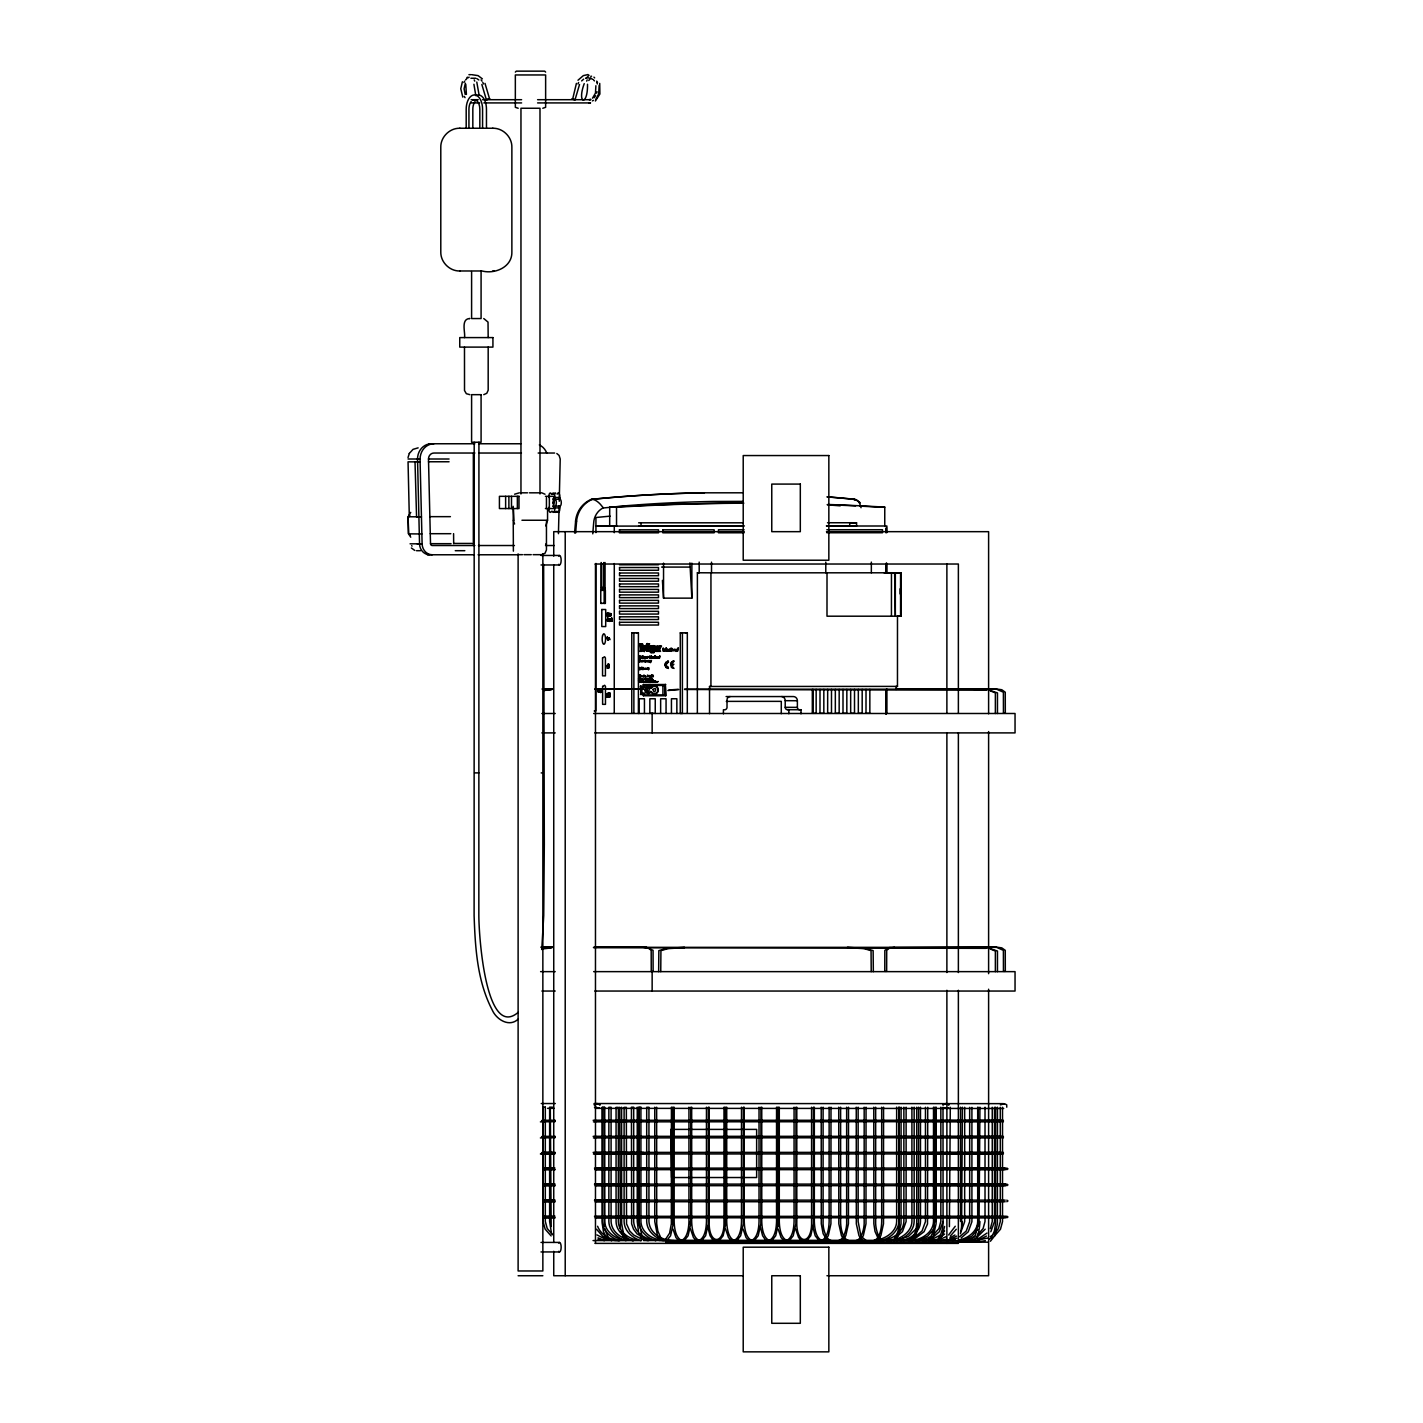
<?xml version="1.0" encoding="UTF-8"?>
<svg xmlns="http://www.w3.org/2000/svg" width="1423" height="1423" viewBox="0 0 1423 1423"><rect width="100%" height="100%" fill="white"/><g stroke="black" fill="none" stroke-linecap="round" stroke-linejoin="round"><path stroke-width="1.5" d="M595.935 563.437L595.899 710.966L594.245 710.966M595.935 532.611L595.935 517.51L610.111 516.14M599.314 690.422C598.051 692.378 601.324 692.343 598.389 691.347M599.385 691.098L598.834 690.386L598.727 692.023L598.176 689.781L597.891 692.023M599.065 692.023L599.634 690.92M600.346 691.489L601.093 690.404L600.631 692.627M600.773 590.332L605.362 590.349L605.362 603.37L600.755 603.352L600.773 590.332L601.947 590.332M605.06 562.512L605.06 589.104L601.093 589.086L601.111 562.494M603.512 563.401L603.512 587.557L601.502 587.557L601.502 563.383M603.886 562.512L603.868 589.104L605.06 589.104M607.906 617.973L607.105 621.068L607.781 617.973M610.254 615.75C611.285 612.121 611.961 617.191 607.141 615.839L607.408 612.726L607.479 615.839M607.603 615.839L607.621 613.598L610.645 613.615L610.787 614.914M608.101 694.317L608.457 692.948M608.083 615.839L607.603 613.918L609.435 613.544M608.439 697.181L608.635 692.663L608.635 697.181M609.204 637.753C607.995 637.13 609.24 639.692 608.421 637.682L608.119 638.802M608.421 615.839L608.777 613.188M608.528 639.639L608.546 637.682L608.03 640.065M608.653 615.839L608.546 613.384M610.2 618.827L609.471 620.606L609.311 618.827C609.862 626.618 608.368 613.847 609.169 620.446M608.795 613.598L608.973 615.857L609.097 613.598M609.56 615.857L609.169 613.633M609.862 615.857L609.88 613.598M609.684 526.065L609.702 507.193A2515.348 2380.679 -89.7 0 1 743.82 503.155M609.667 613.953L610.645 613.615C611.018 616.461 609.649 615.305 610.894 615.892M610.342 620.837L611.534 618.827L611.196 619.912M611.179 621.086L611.588 618.916M611.659 621.086L611.677 617.991M611.801 617.991L612.264 621.104L610.965 620.837M614.256 713.297L614.291 563.544M614.291 532.7L614.291 526.101L595.935 525.994L610.378 526.012M742.521 503.208A2515.348 2380.679 -89.7 0 0 616.533 507.228L616.533 526.101L608.475 526.03M631.759 713.368L631.776 632.861L638.411 632.879L638.393 713.474M633.875 713.368L633.893 632.879L631.776 632.861M638.714 681.083L639.603 682.044L638.536 680.923M638.714 678.664L639.567 679.767M638.909 669.628L639.354 667.387L640.421 669.628L638.874 669.628M638.909 658.244L638.874 656.003L640.279 656.128M639.052 713.457L639.052 698.764L644.441 698.764L644.441 713.457M639.265 677.206L639.265 675.427L639.71 677.206L640.546 675.427C640.884 680.621 641.079 671.638 639.888 676.476C638.66 671.638 638.998 680.621 639.301 675.427M638.536 679.927L639.994 679.927L638.536 678.486M639.336 661.375L640.83 660.841L639.567 662.051M639.994 679.927L639.976 678.807C641.15 682.24 640.99 676.405 640.724 679.625L639.976 678.486M640.51 686.064L640.919 694.424L640.51 686.064L643.836 686.064L643.409 684.516L643.836 686.064M640.706 669.023C640.955 667.956 643.338 670.322 640.67 669.023M640.919 667.707L641.898 667.334L640.884 667.707M641.026 526.083L641.026 522.846M641.382 656.626L641.008 658.244L641.666 656.59M641.524 644.815L641.346 650.4M641.72 645.01L640.866 650.507M643.178 678.807L643.338 679.927M644.904 660.841C643.463 662.051 641.293 660.147 646.042 660.45M642.894 680.906L642.734 682.364L642.929 680.906M642.858 662.033L642.858 660.414M642.876 657.23L643.107 658.244M643.036 650.329L643.036 645.544M643.409 695.758L643.409 694.424L643.409 695.758L665.733 695.758L665.306 684.516L665.733 695.758M644.139 645.953L643.498 646.291C645.615 658.742 642.342 645.775 646.807 646.807M644.014 675.765C646.024 677.917 640.866 677.597 644.032 674.947M642.805 693.392L644.583 693.392L644.583 694.904L664.719 694.886L664.719 685.441L662.922 685.441L662.922 694.886L664.719 694.886M644.583 693.392L641.915 693.392L641.915 687.024L644.583 687.024L644.583 685.459L664.719 685.441M644.619 678.682L644.619 679.714M644.904 661.144L645.348 662.033L645.366 660.912M644.53 656.608L643.783 657.07M644.939 662.033L644.886 660.948M645.348 679.927L645.348 678.771M645.597 681.439L646.095 682.364L646.078 680.906M645.544 679.927C646.718 676.921 643.392 680.087 645.722 679.429M646.024 679.02L646.522 679.927L646.006 679.02M646.451 646.931L646.042 645.686L646.042 646.914L646.344 645.686L649.528 645.953L649.991 650.56M646.238 661.001L645.829 662.033L645.811 660.788M646.451 682.008L647.234 680.923L647.234 682.364M647.287 658.244C648.372 653.424 647.785 660.592 647.323 656.626M647.518 660.984C647.572 659.223 646.914 663.758 647.34 661.019M647.661 678.878L646.914 679.927L647.839 678.878M648.159 682.364C649.315 677.704 649.315 685.512 648.177 680.923M648.426 648.746L647.643 650.347M648.852 678.682L648.016 679.251L649.617 679.162M649.849 713.457L649.849 698.764L655.256 698.764L655.238 713.457M649.724 681.083L650.578 682.364L649.546 682.364L650.524 680.923M650.987 679.429L650.044 679.589L650.667 678.486M650.507 652.357L650.222 651.254M650.382 652.001L650.347 651.254A2.295 2.17 -89.7 0 1 650.4 650.293L650.524 650.026M650.453 648.248L651.129 645.793M650.809 678.486L650.827 679.927M651.343 656.003L651.378 658.244L650.951 656.483L650.098 658.244L649.688 656.483C649.404 661.677 649.084 652.677 650.347 657.533L651.378 656.003M651.556 674.929L651.147 677.188L651.592 674.929M652.961 651.592L651.645 651.609L652.801 650.596M652.036 678.682L651.2 679.251L653.139 679.607M652.481 681.439L652.979 682.346L652.463 681.439M654.082 680.906C652.214 682.489 656.483 681.243 653.495 681.848L653.94 681.19M651.005 645.793L654.206 645.686L653.032 649.262M654.206 645.686L653.797 648.87M654.402 682.008L655.167 680.906L655.167 682.346M654.491 658.244L654.224 656.946M654.989 682.346L654.562 681.848M656.715 650.436C653.869 648.639 661.019 650.4 658.404 646.771M656.074 647.91L657.177 647.091M657.052 647.091L657.213 648.372L655.967 647.91M658.653 651.36L658.529 650.169L658.653 651.36L655.523 651.36M659.685 645.935L659.027 651.36L660.574 651.36C657.551 648.212 664.221 645.491 660.219 645.74M659.792 656.003L659.383 658.244L659.81 656.003M660.646 713.457L660.646 698.764L666.053 698.764L666.053 713.439M691.863 563.134L691.863 598.14L663.545 598.14L663.545 563.134M668.401 668.49L667.938 667.245M667.12 662.673L668.543 662.264L667.725 661.126M671.443 713.439L671.443 698.764L676.85 698.746L676.85 713.439M672.136 666.071L673.844 664.274L671.727 664.274A2.437 2.312 -89.7 0 1 672.812 662.638L674.164 661.055L672.652 661.321M674.022 668.49L672.866 666.96M680.283 632.844L680.265 713.439L682.382 713.457L682.417 632.861L680.283 632.844L687.327 632.861L687.309 713.35M691.863 598.14L689.906 562.868M697.359 713.279L697.395 572.758L699.191 572.758L699.191 562.085M709.526 713.652L709.526 686.473L897.468 686.402L897.486 616.177L901.079 616.195L901.097 572.793L883.95 572.704M711.518 562.156L711.518 572.829L697.395 572.758M723.418 713.83L723.418 709.775L725.019 709.775A2.828 2.686 -89.7 0 0 727.011 707.676L727.011 699.903A3.326 3.148 -89.7 0 1 730.141 696.576L793.411 696.559A4.18 3.967 -89.7 0 1 797.378 700.739L797.378 707.373A2.384 2.241 -89.7 0 0 799.619 709.739L801.007 709.739L801.007 713.812M781.28 713.67L781.28 701.361L726.299 701.379M801.007 709.739L787.47 709.686A2.384 2.241 -89.7 0 1 785.211 707.302L785.211 700.685A4.18 3.967 -89.7 0 0 781.778 696.523M788.84 713.741L788.84 709.686L787.47 709.686M812.32 689.39L812.32 713.279L816.162 713.279L816.162 689.39M813.156 713.368L813.173 689.461M820.004 689.39L819.986 713.279L823.828 713.279L823.828 689.39M825.785 572.793L825.785 562.103M827.012 572.793L826.994 616.195L901.079 616.195M827.67 689.39L827.652 713.279L831.494 713.279L831.494 689.39M835.337 689.39L835.337 713.279L839.161 713.261L839.179 689.39M843.003 689.39L843.003 713.261L846.827 713.261L846.845 689.39M850.669 689.39L850.669 713.261L854.511 713.261L854.511 689.372M856.557 522.757L856.557 526.012L849.727 525.976L849.727 522.721L856.557 522.757L827.51 522.739M858.336 689.372L858.336 713.261L862.178 713.261L862.178 689.372M866.02 689.372L866.002 713.261L869.844 713.261L869.844 689.372M871.338 572.793L871.338 562.103M884.75 525.994L884.768 507.139A2515.348 2380.679 -89.7 0 0 827.901 504.489M885.96 714.293L885.96 689.959M885.995 572.686L885.995 563.828M885.995 532.86L885.995 528.431M886.351 713.688L886.351 689.301M886.369 571.797L886.387 562.939M886.387 531.9L886.387 527.471M886.814 688.963L886.814 713.19L885.817 713.19M886.849 572.242L886.849 563.437M886.867 532.611L886.867 525.994L827.03 526.03M891.438 616.195L891.456 572.793M896.081 689.444L896.081 686.402L897.468 686.402M900.119 593.942L900.119 588.766M900.563 614.594L900.563 574.43M609.72 619.734L609.827 621.086L610.325 618.827L608.599 619.485M478.928 442.251L478.839 915.505C478.964 939.411 486.417 1039.502 518.274 1012.304M658.049 658.28C657.23 655.967 660.201 656.75 658.013 658.28M609.649 695.473L609.649 694.46M609.293 695.883L609.489 692.681L609.613 696.203M608.973 696.47L609.649 697.252L609.169 693.446M609.275 694.46L609.275 695.473M600.986 691.578L600.15 690.635L600.951 692.396M600.968 691.667L600.221 690.689L600.204 692.023M609.097 614.629L609.311 613.544M609.097 694.958L609.418 692.734M610.503 619.966L610.574 618.792L610.752 620.997M609.844 694.975L609.524 697.199M608.208 619.966L610.325 618.827M558.439 533.678L559.132 505.663M559.239 501.27L560.217 459.006L559.097 455.431L556.82 453.51M609.506 638.304L609.987 639.639L609.08 639.105M608.35 668.205L608.635 666.373M644.868 656.626L645.188 658.636L643.819 658.351M943.004 1221.503C943.396 1228.298 940.212 1239.895 934.964 1240.571M962.41 1221.521L960.489 1233.705M979.931 1221.521C979.54 1228.743 978.633 1240.287 970.024 1242.172M644.192 682.062L643.338 681.421M649.368 676.636L649.813 675.534M649.777 676.654L649.777 675.534M608.937 666.035L608.404 663.794M652.89 647.483C651.716 650.382 651.841 645.028 652.783 647.34M667.174 650.88L668.436 649.671M609.08 666.587L608.51 665.697M650.24 675.783L649.706 677.223L648.906 675.783M607.923 640.065L607.23 637.219L607.781 638.66M652.268 676.619L652.268 675.569M607.55 639.016L607.781 639.069M610.929 620.161L610.574 619.094M610.52 619.592L610.52 620.339M644.245 668.632L645.153 669.272M645.58 657.248L646.469 657.906M646.042 676.957L645.01 675.658L645.811 677.17M646.914 668.436L646.024 669.308M652.695 656.643L651.841 658.013M645.935 649.048L646.558 648.034M668.49 649.671L666.711 649.155L666.925 651.307M670.251 651.058L670.784 651.325C674.769 644.139 665.662 651.343 670.197 651.058M608.332 619.734L608.457 619.094M652.677 679.803L651.165 679.554L652.926 679.643M652.232 676.619C654.153 678.113 653.21 673.364 652.232 675.569M548.904 497.463A3.54 1.494 -90 0 1 549.598 493.479A3.54 1.494 -90 0 1 551.413 494.048L552.284 494.03A3.54 1.494 -90 0 1 554.098 493.479A3.54 1.494 -90 0 1 554.774 497.481L555.219 499.26A3.54 1.494 -90 0 1 556.34 502.693A3.54 1.494 -90 0 1 555.219 506.108L554.792 507.904A3.54 1.494 -90 0 1 554.081 511.889A3.54 1.494 -90 0 1 552.284 511.319L551.395 511.337A3.54 1.494 -90 0 1 549.598 511.889A3.54 1.494 -90 0 1 548.904 507.904L548.904 507.317M557.158 494.172L557.229 494.03A3.54 1.494 -90 0 1 559.043 493.479A3.54 1.494 -90 0 1 559.719 497.481L560.164 499.26A3.54 1.494 -90 0 1 561.285 502.693A3.54 1.494 -90 0 1 560.164 506.108L559.737 507.904A3.54 1.494 -90 0 1 559.026 511.889L554.081 511.889M598.211 690.226L598.354 691.098M607.247 637.451L607.336 639.354M677.152 649.724L676.05 649.386M609.844 695.883L609.631 697.003M658.369 681.528L657.782 681.528M607.301 665.057L607.852 668.312C607.621 666.409 606.287 666.782 608.617 663.954M666.266 665.27L666.604 663.367M666.213 664.772L666.391 663.794M654.206 651.947L653.904 649.866M654.367 651.485L653.904 652.606M665.146 665.519L665.644 662.709M665.075 664.772L665.341 663.349M609.631 618.827L609.471 620.606M670.607 664.772L671.656 662.14M669.575 649.511L670.429 649.92L669.344 650.578M642.485 678.735L641.613 679.927L642.324 678.984M541.754 949.532L543.728 915.576L544.315 844.195L543.639 564.415M609.08 667.28L608.226 667.849M646.647 668.294L647.34 669.059M642.983 668.472L643.409 669.29L643.125 668.312M608.617 665.288L608.599 664.256L609.026 666.266M643.374 676.138L643.356 676.138M651.859 647.091L652.143 648.443M643.57 681.243L643.908 682.204M417.384 516.798L409.344 516.78L409.86 515.286M515.339 72.093L516.3 71.15L544.671 71.15L545.632 72.093M608.706 638.055L608.421 639.639M453.688 543.444L472.151 543.444M944.587 1226.466L942.168 1235.751L937.686 1241.372M641.631 679.803L642.289 678.7M644.904 681.653L645.135 681.653M648.87 675.783L650.275 675.783M608.902 695.545L609.506 696.79L609.542 693.321M465.766 84.277L466.406 94.434M587.503 84.277C588.001 106.387 576.582 104.235 584.23 83.637M608.653 667.529L608.67 666.515M647.785 644.832L647.572 643.676M408.027 457.566L409.29 453.475M663.598 648.55C662.086 650.364 665.413 653.477 666.213 647.999M647.483 649.03L648.034 650.453M651.485 678.682L651.894 679.607M657.444 681.67L656.554 681.973L657.462 682.044M671.318 651.325L672.456 648.906L671.371 651.325M677.188 649.724C677.988 651.841 674.324 651.894 675.391 650.044M643.819 657.07L644.263 658.226M607.07 668.312L608.493 664.31M607.425 696.167L606.678 697.163L607.834 693.908M607.372 695.883L606.678 697.163M642.235 660.503L641.364 661.926L642.2 660.503M645.544 657.248L646.7 656.715L646.309 657.96M644.21 668.632L645.384 668.081L644.993 669.326M607.443 694.691L606.927 693.908L607.674 697.181L607.176 695.883M608.421 664.452L607.265 665.822M665.003 651.325L665.626 648.568M673.381 649.902L674.04 650.613M607.621 693.908L606.714 693.908L607.87 697.181M647.91 644.832L646.327 644.494L647.447 643.534M596.699 93.1L597.037 91.695M651.289 682.24L652.019 681.653M917.408 1226.164L918.048 1223.655M949.408 1226.644L950.297 1107.272M961.592 1226.252L962.41 1107.201M979.042 1226.733L979.931 1107.201M608.617 667.672L608.884 666.658M652.872 651.912L652.428 650.471M656.056 657.782L656.75 656.572L657.337 657.942M657.462 657.693L656.021 657.782M646.896 669.13L646.006 669.308M639.14 660.041L639.603 662.051M579.535 84.508L575.034 99.735L572.615 99.272L576.404 83.406M667.049 649.671L667.814 649.457M545.827 525.959L547.553 520.249L547.553 508.829M672.67 649.973L674.68 649.19M611.872 619.948L611.783 621.086L611.748 619.948M650.987 661.98C649.777 664.808 649.973 657.96 650.756 661.57L651.503 660.414M644.388 656.946L644.655 657.871L644.21 657.106M553.689 502.693L555.006 499.011M652.695 657.728L652.659 656.643M608.261 693.659L608.332 692.663M654.811 650.685L654.865 646.024L658.351 646.309M453.67 543.622L453.581 533.643M640.652 660.13L639.532 661.57M642.911 657.23L642.075 657.8L643.143 658.244M656.199 646.842L656.074 647.732M673.328 649.902L674.271 649.564M608.955 667.992L608.368 667.458M641.275 675.996C643.854 676.37 641.008 677.455 641.453 675.712M674.004 650.613L672.688 650.773M462.386 81.769L460.767 88.742L462.795 97.12M465.392 83.21L464.094 88.76L465.179 94.434M955.26 1226.252L948.625 1234.986M990.337 1228.654L992.258 1221.574L992.258 1107.272M608.119 664.114L609.008 664.683M646.238 648.372L646.327 651.04L649.688 651.36M671.194 662.709L671.194 666.836M642.84 650.827L642.858 644.388M588.748 80.471L590.883 78.034M647.287 675.302C650.186 675.125 646.754 679.073 647.785 675.32M1006.773 1107.201L1006.701 1104.799L1004.442 1103.714M410.749 537.183L408.526 533.838L408.116 516.798L410.749 512.369M409.308 453.439L413.044 449.348L418.149 447.854M668.027 651.111L667.12 650.88M595.632 95.679L594.138 97.778M916.323 1228.583L908.248 1236.587L896.099 1240.429M933.684 1229.259L927.689 1236.089L918.707 1240.66M956.274 1229.259L950.279 1236.089M961.005 1231.731L964.669 1221.628L964.669 1107.272M977.868 1229.33L971.873 1236.16L962.802 1240.767M985.196 1229.17L976.48 1237.832M990.817 1231.731L994.499 1221.628L994.499 1107.272M642.929 667.369C639.87 671.016 646.149 669.361 643.107 668.01M893.875 1241.372L898.358 1235.751L901.026 1223.816L901.079 1107.201M991.191 1238.188L994.375 1231.055L995.513 1223.709L995.584 1107.201M586.312 78.14L589.069 75.241M577.987 80.239L583.323 75.632L588.055 74.547M666.462 663.367L668.081 662.3M675.125 650.24L675.996 649.386M595.65 99.646L598.674 94.007L599.172 85.291M651.805 658.013L652.659 657.728M639.016 660.147L640.243 659.792M648.426 645.064L649.617 643.836L648.354 644.744M942.791 1233.065L944.659 1230.948M995.015 1233.065L998.359 1228.654L1000.28 1221.574L1000.28 1107.272M607.319 636.881L607.568 638.127M581.633 80.915L583.643 79.154M486.364 99.735L489.565 98.81L486.364 99.735L481.863 84.508M942.862 1104.888L945.797 1103.643L948.928 1104.782M592.466 98.223L595.472 93.1L595.881 85.736M595.383 101.015L599.901 94.007L599.723 83.406M1000.387 1104.888L1004.425 1103.714M665.964 662.14L668.419 661.055M671.514 662.14L673.453 661.126M942.987 1104.693L945.993 1103.536L948.803 1104.799M933.363 1234.915L938.913 1228.583L940.834 1221.485L940.834 1107.201M944.623 1234.026L939.518 1237.903M977.548 1234.915L983.097 1228.583L985.018 1221.485L985.018 1107.201M986.993 1233.065L979.469 1238.081L967.249 1240.643M994.464 1236.089L1000.458 1229.259L1002.521 1221.628L1002.521 1107.272M518.097 1019.206C509.114 1027.655 496.307 1019.419 492.216 1009.974C477.167 981.087 475.193 947.505 474.108 915.558L474.197 442.251M638.874 658.244L640.528 657.853L640.243 656.128M668.081 651.111L666.871 651.307M514.61 494.208L519.413 492.82M654.029 652.606L651.094 652.926M683.787 1241.247L688.092 1235.751L690.76 1223.816L690.831 1107.201M771.391 1241.247L775.713 1235.751L778.363 1223.816L778.434 1107.201M858.994 1241.247L863.316 1235.751L865.984 1223.816L866.038 1107.201M955.1 1239.326L952.485 1240.571M990.408 1241.247L994.73 1235.751L997.381 1223.816L997.452 1107.201M665.057 1240.038L669.575 1233.225L671.354 1223.709L671.425 1107.201M666.089 1241.372L670.571 1235.751L673.239 1223.816L673.31 1107.201M701.13 1241.372L705.612 1235.751L708.28 1223.816L708.352 1107.201M718.668 1241.372L723.133 1235.751L725.801 1223.816L725.872 1107.201M736.189 1241.372L740.672 1235.751L743.322 1223.816L743.393 1107.201M753.71 1241.372L758.192 1235.751L760.843 1223.816L760.914 1107.201M788.751 1241.372L793.234 1235.751L795.884 1223.816L795.955 1107.201M806.272 1241.372L810.754 1235.751L813.405 1223.816L813.476 1107.201M823.792 1241.372L828.275 1235.751L830.925 1223.816L830.996 1107.201M841.313 1241.372L845.796 1235.751L848.446 1223.816L848.517 1107.201M876.355 1241.372L880.837 1235.751L883.505 1223.816L883.558 1107.201M911.396 1241.372L915.878 1235.751L918.547 1223.816L918.618 1107.201M928.917 1241.372L933.399 1235.751L936.067 1223.816L936.138 1107.201M648.781 660.521L649.742 662.033L649.297 660.859M895.334 1237.832L902.449 1231.642L906.113 1221.539L906.113 1107.201M915.487 1236.676L922.068 1230.948L925.466 1221.574L925.466 1107.272M932.296 1237.832L939.411 1231.642L943.075 1221.539L943.004 1107.201M940.585 1234.986L932.278 1239.22L923.065 1240.643M954.958 1234.986L949.657 1238.081M956.612 1236.089L947.629 1240.66M959.671 1236.747L966.253 1231.037L969.668 1221.645L969.668 1107.361M961.112 1237.992L968.245 1231.802L971.909 1221.699L971.909 1107.361M986.424 1236.089L977.459 1240.66M990.283 1236.676L992.809 1234.986M608.617 621.122L608.03 621.068M646.647 643.658L647.696 643.676M648.977 660.717L648.301 662.033L649.066 660.397M599.403 1107.788L595.259 1108.108M913.922 1239.433L924.043 1231.731L927.511 1223.94L927.725 1107.272M930.838 1236.587L925.039 1239.131L915.843 1240.571M946.099 1236.676L940.407 1239.184M975.022 1236.587L969.241 1239.131L960.027 1240.571M988.736 1239.433L991.742 1237.903M742.61 501.376L713.403 501.465A1509.003 1428.212 -89.7 0 0 624.163 505.912L602.872 508.029A17.645 16.702 -89.7 0 0 593.96 520.444L593.747 522.188A994.873 941.617 -89.7 0 0 592.768 533.838M878.88 1240.571C888.699 1240.056 898.482 1231.642 898.891 1221.468L898.891 1107.112M892.328 1239.362L888.984 1240.589M903.445 1240.571C911.592 1238.17 920.325 1231.02 920.485 1221.539L920.485 1107.201M912.694 1238.081L900.474 1240.643M929.272 1239.362L925.946 1240.589M933.275 1240.66L936.512 1239.433M956.879 1238.17L947.522 1240.589M987.509 1238.081L975.289 1240.643L667.049 1240.571M653.619 649.137L650.364 648.443M571.85 98.81L575.034 99.735M598.87 1108.001L595.437 1108.055M644.014 645.953L646.167 645.686M1003.322 1121.84L1003.322 1120.292M1003.322 1137.884L1003.322 1136.337M1003.322 1153.928L1003.322 1152.381M589.229 99.699L590.634 99.325M881.762 1240.518C891.759 1239.504 903.374 1232.816 903.872 1221.485L903.872 1107.201M896.205 1239.113C903.712 1236.872 911.787 1230.237 911.912 1221.485L911.912 1107.201M897.024 1240.589C905.544 1238.046 913.886 1231.002 914.153 1221.539L914.153 1107.201M970.219 1240.571L975.431 1235.182L977.992 1223.709L978.063 1107.201M657.746 650.382L658.653 650.169M914.651 1240.002C923.687 1238.295 933.186 1231.5 933.506 1221.574L933.506 1107.272M946.74 1239.184L940.283 1240.5M958.835 1240.091C967.622 1238.455 977.405 1231.66 977.69 1221.645L977.69 1107.361M985.392 1240.678L975.36 1242.261M470.906 78.247L475.798 78.247M585.6 78.247L586.827 77.98M639.123 682.186L638.998 681.083M478.893 772.902L474.588 772.885M995.869 947.042L889.428 947.576L884.839 950.333L884.768 971.322L886.654 971.322L886.707 950.351L889.197 948.287L894.48 947.327M541.629 948.999L551.644 947.878M874.771 1241.941L878.329 1241.407M893.039 1239.931L886.92 1240.571M937.241 1240.02L931.104 1240.643M966.697 1241.479L960.098 1242.172M973.937 1241.568L967.32 1242.261M664.132 1240.447L643.498 1240.571M911.36 1240.5L908.514 1240.643C914.687 1239.273 916.803 1228.085 916.732 1221.503L916.732 1107.201M468.932 74.672L470.746 74.672M653.975 658.28L654.829 656.003L653.762 658.226M543.728 690.511L551.644 689.746M667.867 690.511L678.735 689.604M542.199 948.447L550.808 947.629M651.129 649.564L652.766 649.493M680.888 1240.571L681.653 1240.447C675.587 1237.779 674.342 1227.996 674.164 1221.503L674.164 1107.201M698.408 1240.571L699.173 1240.447C693.108 1237.779 691.863 1227.996 691.685 1221.503L691.685 1107.201M715.929 1240.571L717.263 1240.571M733.45 1240.571L734.215 1240.447C728.274 1238.046 726.922 1228.156 726.726 1221.503L726.726 1107.201M750.97 1240.571L751.735 1240.447C745.67 1237.779 744.442 1227.996 744.247 1221.503L744.247 1107.201M768.491 1240.571L769.256 1240.447C763.19 1237.779 761.963 1227.996 761.767 1221.503L761.767 1107.201M786.03 1240.571L786.777 1240.447C780.711 1237.779 779.484 1227.996 779.288 1221.503L779.288 1107.201M803.55 1240.571L804.867 1240.571M821.071 1240.571L821.818 1240.447C815.895 1238.046 814.543 1228.156 814.33 1221.503L814.33 1107.201M838.592 1240.571C843.839 1239.807 847.13 1228.013 846.649 1221.503L846.649 1107.201M856.112 1240.571C861.36 1239.895 864.544 1228.298 864.17 1221.503L864.17 1107.201M873.633 1240.571C883.114 1239.913 896.437 1233.136 896.65 1221.414L896.65 1107.112M891.154 1240.571C896.401 1239.895 899.585 1228.298 899.211 1221.503L899.211 1107.201M926.195 1240.571C931.46 1239.807 934.733 1228.013 934.253 1221.503L934.253 1107.201M459.931 128.248C449.704 127.91 440.525 137.07 440.792 147.28L440.792 251.942C440.525 262.152 449.704 271.331 459.931 270.975M482.023 270.975C494.991 274.426 512.316 267.026 511.871 251.942L511.871 147.28C512.138 137.07 502.959 127.91 492.732 128.248M483.749 394.669L486.791 393.282L488.178 390.222L488.178 347.105M544.796 689.977L550.808 689.479M668.935 689.977L678.22 689.319M684.516 947.344L666.338 948.447L658.849 950.635L658.653 971.642M590.545 102.794L588.677 102.918M589.691 99.699L590.741 99.592M1006.826 1169.653L1007.964 1168.852L1006.826 1168.052M1006.826 1185.697L1007.964 1184.897L1006.826 1184.096M1006.826 1201.741L1007.964 1200.941L1006.826 1200.14M1006.826 1217.786L1007.964 1216.985L1006.826 1216.185M646.842 647.874L648.052 647.821M647.34 646.647L647.999 646.629M657.871 650.382L656.59 650.436M471.742 74.672L478.092 75.632L482.379 78.87M642.04 651.307L638.696 651.36L638.696 645.402L640.314 645.402L640.99 650.507M492.732 270.975L494.155 270.939M469.305 318.556C460.572 319.321 465.641 333.267 464.485 337.589M469.216 318.556L469.875 318.556M541.007 947.06L553.245 947.024M541.309 947.344L553.262 947.327M542.91 772.902L541.202 772.92M684.57 947.629L667.867 948.643L660.93 950.671L660.752 971.642M471.12 99.699L478.235 99.699M482.557 99.699L521.601 99.699M537.592 99.699L590.296 99.699M471.049 102.918L479.729 102.918M483.838 102.918L521.601 102.918M537.592 102.918L590.367 102.918M518.185 108.255L515.339 107.312L515.339 74.957L545.632 74.957L545.632 107.312L542.768 108.255M459.754 128.248L465.623 128.248M473.45 128.248L479.231 128.248M487.04 128.248L492.927 128.248M459.754 270.975L470.639 270.975M464.485 347.105L464.521 390.542L466.335 393.691L469.875 394.669M428.999 443.763L430.884 443.763M474.873 443.763L431.329 443.763A15.226 13.803 -90 0 0 417.526 459.006L419.536 543.924A11.171 10.121 -90 0 0 429.657 554.774L474.072 554.774M478.608 443.763L520.854 443.763M474.873 453.03L433.908 453.03A5.977 5.407 -90 0 0 428.483 459.006L430.511 543.675A1.903 1.725 -90 0 0 432.236 545.525L474.837 545.525M479.017 453.03L521.441 453.03M538.161 453.03L554.614 453.03M408.045 459.006L417.081 459.006M417.526 459.006L420.105 459.006A15.226 13.803 -90 0 1 433.908 443.763M428.483 459.006L449.063 459.006M417.081 461.888L408.045 461.835L409.308 516.638M417.526 461.888L420.105 461.888L422.115 543.924A11.171 10.121 -90 0 0 432.236 554.774M428.483 461.764L449.063 461.764M521.103 492.82L527.542 492.82M529.392 492.82L541.701 492.82L545.009 494.208M551.413 494.048L554.703 494.048M545.436 496.325L553.689 496.325L553.689 508.562L545.436 508.562M554.774 497.481L559.719 497.481M555.219 499.26L560.164 499.26M555.219 506.108L560.164 506.108M554.792 507.904L559.737 507.904M408.116 516.798L408.526 533.838M429.835 516.656L450.415 516.656M418.433 516.905L416.565 516.905L415.018 461.888M418.878 516.905L421.457 516.905M513.418 508.829L513.988 520.249M521.956 520.249L547.553 520.249M638.642 522.81L743.233 522.81M638.785 526.012L744.407 525.941M826.389 525.923L851.061 525.941M614.291 526.101L742.824 526.048M744.104 529.783L718.473 529.783L718.473 532.789L744.104 532.771M826.852 529.747L882.473 529.73L882.473 532.736L826.852 532.753M744.282 531.668L553.743 531.668L553.743 556.108M826.461 531.668L988.611 531.668L988.611 713.795M430.262 533.696L450.824 533.696M418.86 533.945L409.771 533.856L410.358 535.297M419.287 533.945L421.866 533.945M410.073 543.817L418.042 543.817M430.511 543.675L451.073 543.675M417.224 543.924L419.109 543.924M419.536 543.924L422.115 543.924M478.466 545.525L514.432 545.525M554.223 545.525L545.56 545.525A11.171 10.121 -90 0 0 545.827 543.924M416.494 550.701L420.479 550.701M455.271 550.701L464.823 550.701M427.345 554.774L429.212 554.774M478.092 554.774L518.097 554.774M519.021 554.668L522.49 554.668M524.038 554.668L531.259 554.668M533.091 554.668L540.989 554.668M541.487 554.668L545.009 553.28L546.45 549.918L546.45 521.565M541.007 555.45L559.47 555.45M595.045 564.024L958.373 564.024L958.373 712.763M619.539 564.789L658.493 564.771M541.007 564.967L559.47 564.967M661.588 567.083L689.906 567.083M901.097 572.793L895.334 572.793L895.334 616.195L894.64 572.793L710.949 572.846L710.931 686.473L709.526 686.473M601.502 587.557L604.615 587.557M601.093 589.086L602.285 589.086M605.362 590.349L604.17 590.349L604.17 603.37L605.362 603.37M600.755 603.352L601.947 603.352M642.485 643.854L638.696 643.73L641.453 644.637M666.249 647.999L664.239 650.329L663.171 647.999L663.154 651.325M666.925 649.92L667.778 649.457M648.603 669.61L649.03 667.992L648.016 668.561C647.661 665.751 647.358 670.304 648.639 669.61L648.212 668.881M639.941 680.923L640.137 682.364M648.337 682.186L649.101 681.421M643.409 684.516L665.733 684.516M542.252 688.892L553.245 688.892M595.045 688.892L643.445 688.892M896.65 688.892L995.869 688.892M542.27 689.177L553.262 689.177M595.045 689.177L643.427 689.177M684.516 689.194L996.58 689.194L1003.393 692.218L1003.446 713.19L1005.314 713.19L1005.261 692.201L1001.756 689.728L995.638 688.892M684.57 689.479L985.854 690.208M640.492 694.424L643.836 694.424M651.254 713.19L653.121 713.19M541.878 713.492L555.219 713.492M593.658 713.492L1015.044 713.492L1015.044 732.898L594.814 732.898M541.878 732.898L555.219 732.898M595.045 947.024L643.676 947.042M593.498 947.344L996.58 947.344L1003.393 950.351L1003.446 971.322L1005.314 971.322L1005.261 950.333L1001.756 947.86L995.638 947.024M593.551 947.629L985.854 948.341M540.598 971.642L555.219 971.642M593.658 971.642L1015.044 971.642L1015.044 991.048L594.814 991.048M541.878 991.048L555.219 991.048M541.256 1103.536L555.308 1103.536M594.014 1103.536L1003.5 1103.643M545.294 1107.112L543.052 1107.112L543.052 1221.468L545.134 1229.098L551.128 1235.929M552.533 1107.201L550.292 1107.201L551.199 1226.573M594.476 1107.272L596.717 1107.272M640.901 1107.272L638.66 1107.272L638.66 1221.628C638.927 1231.091 647.269 1238.135 655.79 1240.678M547.535 1108.357L554.187 1108.357M596.29 1108.357L1003.677 1108.464M542.074 1120.363L555.326 1120.363M593.142 1120.292L1001.347 1120.257M541.665 1120.666L554.934 1120.666M594.707 1120.666L643.321 1120.666M900.474 1120.506L940.407 1120.666M944.659 1120.506L960.294 1120.666M964.545 1120.506L1002.112 1120.506M541.558 1120.862L554.828 1120.862M594.601 1120.862L643.214 1120.862M900.634 1121.466L916.11 1121.466M920.521 1121.466L940.407 1121.466M944.836 1121.466L960.294 1121.466M964.723 1121.466L1000.084 1121.466M540.402 1121.875L555.095 1121.626M593.427 1121.875L1002.112 1121.626M542.074 1136.408L555.326 1136.408M593.142 1136.337L1001.347 1136.301M541.665 1136.71L554.934 1136.71M594.707 1136.71L643.321 1136.71M900.474 1136.55L940.407 1136.71M944.659 1136.55L960.294 1136.71M964.545 1136.55L1002.112 1136.55M541.558 1136.906L554.828 1136.906M594.601 1136.906L643.214 1136.906M900.634 1137.511L916.11 1137.511M920.521 1137.511L940.407 1137.511M944.836 1137.511L960.294 1137.511M964.723 1137.511L1000.084 1137.511M540.402 1137.92L555.095 1137.671M593.427 1137.92L1002.112 1137.671M542.323 1152.381L553.369 1152.381M593.142 1152.381L1001.347 1152.363M542.074 1152.47L555.326 1152.47M595.099 1152.47L643.712 1152.47M900.474 1152.594L940.247 1152.594M944.659 1152.594L960.134 1152.594M964.545 1152.594L1002.112 1152.594M541.558 1152.95L554.934 1152.755M594.601 1152.95L643.321 1152.755M900.634 1152.755L916.11 1152.755M920.521 1152.755L940.407 1152.755M944.836 1152.755L960.294 1152.755M964.723 1152.755L1000.084 1152.755M900.634 1153.555L916.11 1153.555M920.521 1153.555L940.407 1153.555M944.836 1153.555L960.294 1153.555M964.723 1153.555L1000.084 1153.555M541.167 1153.733L555.095 1153.733M594.174 1153.733L644.975 1153.733M898.98 1153.733L1002.112 1153.733M540.402 1153.964L553.938 1153.928M593.427 1153.964L1001.632 1153.928M543.657 1168.158L554.97 1168.07M594.476 1168.158L1005.154 1168.052M543.266 1168.443L554.312 1168.443M596.29 1168.443L647.127 1168.443M902.057 1168.283L1006.079 1168.443M543.159 1168.639L554.205 1168.639M596.184 1168.639L647.02 1168.639M902.218 1169.244L1006.079 1169.244M543.426 1169.421L554.472 1169.421M595.276 1169.617L647.287 1169.421M900.563 1169.421L1005.919 1169.421M544.191 1169.653L555.237 1169.653M595.01 1169.653L1005.154 1169.653M671.585 1177.533L670.784 1129.4L756.645 1129.4L756.645 1177.533L673.221 1177.533M543.906 1184.114L554.97 1184.114M594.725 1184.114L1005.154 1184.096M543.657 1184.203L554.703 1184.203M594.476 1184.203L647.501 1184.203M902.057 1184.327L1005.919 1184.327M543.159 1184.683L554.312 1184.487M596.184 1184.683L647.127 1184.487M902.218 1184.487L1006.079 1184.487M902.218 1185.288L1006.079 1185.288M543.426 1185.466L554.472 1185.466M595.757 1185.466L647.287 1185.466M900.563 1185.466L1005.919 1185.466M544.191 1185.697L555.237 1185.697M595.01 1185.697L1005.438 1185.661M543.906 1200.158L554.97 1200.158M594.725 1200.158L1005.154 1200.14M543.657 1200.247L554.703 1200.247M594.476 1200.247L647.501 1200.247M543.159 1200.727L554.312 1200.532M596.184 1200.727L647.127 1200.532M543.426 1201.51L554.472 1201.51M596.468 1201.51L647.287 1201.51M544.191 1201.741L555.237 1201.741M595.01 1201.741L1005.154 1201.741M543.657 1216.291L554.97 1216.203M594.476 1216.291L1005.919 1216.416M543.266 1216.576L554.312 1216.576M596.29 1216.576L647.127 1216.576M902.218 1216.576L1006.079 1216.576M543.159 1216.772L554.205 1216.772M596.184 1216.772L647.02 1216.772M543.426 1217.554L554.472 1217.554M595.757 1217.554L647.287 1217.554M900.563 1217.554L1006.079 1217.377M544.191 1217.786L555.237 1217.786M595.01 1217.786L1005.438 1217.768M614.611 1240.482L619.041 1240.482M658.938 1240.482L663.367 1240.482M667.796 1240.482L871.659 1240.482C879.414 1241.763 881.566 1228.743 881.691 1221.503L881.691 1107.201M593.035 1240.571L640.688 1240.571M665.839 1242.261L987.544 1242.172M541.007 1242.421L559.47 1242.421M595.045 1243.382L958.373 1243.382L958.373 990.283M541.007 1251.938L559.47 1251.938M518.114 1275.737L542.857 1275.737M742.913 1275.737L553.743 1275.737L553.743 1251.297M826.941 1275.737L988.611 1275.737L988.611 989.216M575.532 521.174A26.29 24.867 -89.7 0 1 591.256 499.402L592.253 499.348A1517.861 1436.607 -89.7 0 1 704.403 492.82M884.768 507.139L877.92 507.104A2515.348 2380.679 -89.7 0 0 859.652 506.09M609.702 507.193L616.533 507.228M603.299 507.833L600.399 504.329A51.175 15.92 74 0 0 592.27 499.384A26.29 24.867 -89.7 0 0 576.564 521.174L575.604 521.174A1004.425 950.653 -89.7 0 0 574.59 533.038M733.574 525.959L734.784 525.959M735.993 525.959L743.446 525.976M668.597 525.976L669.806 525.976M671.016 525.994L672.243 525.994M673.061 525.976L674.662 526.012M675.498 525.994L677.099 526.03M677.917 525.994L679.127 526.012M680.354 526.012L681.564 526.03M603.619 525.994L604.828 526.012M606.038 526.012L607.247 526.012M611.179 613.615L610.716 615.43L610.503 613.615M607.141 615.839L610.005 615.857M611.072 621.086L612.264 621.104M685.21 632.844L687.327 632.861M636.294 632.861L638.411 632.879M648.532 647.732L648.354 646.878M642.805 687.024L644.583 687.024M726.104 696.559L730.141 696.576M785.211 700.685L797.378 700.739M785.211 707.302L797.378 707.373M742.237 492.803L703.371 492.82A1517.861 1436.607 -89.7 0 0 591.239 499.348M971.607 689.194L987.188 689.977M971.607 947.344L987.188 948.127M847.468 947.344L865.646 948.447L873.135 950.635L873.331 971.642M847.396 947.629L864.117 948.643L871.054 950.671L871.232 971.642M644.477 947.06L646.255 947.202M643.427 947.327L648.692 948.287L651.183 950.351L651.254 971.322L653.121 971.322L653.05 950.333L646.095 947.167M643.445 947.024L644.69 947.06M673.933 1240.643C662.922 1240.767 649.635 1233.919 648.941 1221.574L648.941 1107.272L646.7 1107.272L646.7 1221.628C647.091 1232.425 657.426 1239.7 667.262 1241.568M588.055 77.891L589.3 77.98M483.749 318.556L488.018 322.078L488.178 337.589M644.228 658.226L643.801 658.351M883.719 1240.571C878.471 1239.895 875.287 1228.298 875.661 1221.503L875.661 1107.201M866.198 1240.571L861.644 1236.889M848.677 1240.571C842.79 1239.326 840.566 1228.262 840.619 1221.503L840.619 1107.201M831.157 1240.571C825.891 1239.807 822.619 1228.013 823.099 1221.503L823.099 1107.201M822.387 1240.571L821.64 1240.447C827.706 1237.779 828.933 1227.996 829.129 1221.503L829.129 1107.201M787.346 1240.571L786.599 1240.447C792.522 1238.046 793.874 1228.156 794.07 1221.503L794.07 1107.201M769.825 1240.571L769.078 1240.447C775.001 1238.046 776.353 1228.156 776.549 1221.503L776.549 1107.201M752.305 1240.571L751.557 1240.447C757.623 1237.779 758.85 1227.996 759.028 1221.503L759.028 1107.201M734.784 1240.571L734.019 1240.447C740.102 1237.779 741.33 1227.996 741.508 1221.503L741.508 1107.201M699.742 1240.571L698.978 1240.447C704.919 1238.046 706.27 1228.156 706.466 1221.503L706.466 1107.201M647.18 1240.571L643.605 1238.33M682.435 1240.589L681.457 1240.447C687.398 1238.046 688.75 1228.156 688.945 1221.503L688.945 1107.201M663.047 1240.5C653.015 1239.7 641.417 1232.834 640.919 1221.574L640.919 1107.272M655.825 1240.429C645.651 1239.593 634.142 1232.656 633.68 1221.485L633.68 1107.201L631.438 1107.201L631.634 1223.869L633.502 1229.17L637.113 1233.937L648.568 1240.589L642.058 1239.273L633.822 1235.075L629.749 1231.037L626.547 1223.833L626.351 1107.361L624.11 1107.361L624.11 1221.699C624.377 1231.18 632.719 1238.206 641.239 1240.767M633.235 1240.5C623.061 1239.682 611.552 1232.745 611.09 1221.574L611.09 1107.272L608.848 1107.272L608.848 1221.628C609.115 1231.091 617.457 1238.135 625.978 1240.678M618.863 1240.5C610.182 1239.664 600.88 1234.986 597.571 1226.252M611.641 1240.429L605.184 1239.113L596.966 1234.915M604.313 1240.5L597.945 1239.22M989.785 690.315L997.47 692.912L997.47 713.492M989.785 948.447L997.47 951.044L997.47 971.642M990.355 690.849L995.371 692.912L995.371 713.492M990.355 948.999L995.371 951.062L995.371 971.642M637.184 1240.091C628.148 1238.384 618.649 1231.571 618.329 1221.645L618.329 1107.361L616.07 1107.361L616.07 1221.699C616.337 1231.18 624.679 1238.206 633.199 1240.767M623.612 1240.02C614.843 1238.384 605.042 1231.571 604.757 1221.574L604.757 1107.272L602.516 1107.272L602.516 1221.628C602.783 1231.091 611.125 1238.135 619.645 1240.678M611.605 1240.678L602.552 1236.089L596.539 1229.259M604.295 1240.571L598.034 1237.832M944.125 1108.001L948.358 1107.717L943.502 1107.788M668.081 667.245L667.12 666.871M414.787 550.452L411.354 547.98M590.509 78.247L592.786 79.332M476.972 78.71L478.822 79.955M672.794 668.223L671.514 667.405M667.654 667.102L666.124 665.27M667.209 668.223L665.964 667.405M646.771 651.254L645.917 649.688M863.299 1241.247L858.994 1235.751L856.326 1223.816L856.255 1107.201M845.956 1241.372L841.473 1235.751L838.805 1223.816L838.734 1107.201M819.506 1241.247L815.183 1235.751L812.764 1226.466M802.145 1241.372L798.588 1237.53L795.635 1229.027M784.624 1241.372L781.067 1237.53L778.114 1229.027M749.405 1241.247L746.026 1237.53L743.073 1229.027M731.884 1241.247L728.505 1237.53L725.552 1229.027M697.021 1241.372L693.446 1237.53L690.511 1229.027M679.5 1241.372L675.925 1237.53L672.99 1229.027M663.011 1240.038L662.069 1239.326M627.97 1240.038L623.452 1233.225L621.655 1223.709L621.602 1107.201M552.782 1234.826L547.215 1228.494L545.311 1221.414L545.311 1107.112M600.008 1104.693L597.002 1103.536L594.067 1104.782L597.109 1103.643L600.044 1104.888M593.533 79.955L594.476 80.915M827.083 1240.376L823.134 1233.705L821.284 1223.816L821.213 1107.201M765.77 1240.376L762.621 1235.751L760.202 1226.466M713.208 1240.376L710.059 1235.751L707.64 1226.466M649.119 679.714L649.831 679.109M666.089 667.405L665.003 665.519M657.977 645.953L658.6 647.305M661.019 1238.188L657.835 1231.055L656.715 1223.709L656.643 1107.201M659.436 1239.024L658.404 1237.53M641.898 1239.024L639.158 1233.705M608.457 1238.188L604.757 1228.725M878.453 1239.024L875.02 1231.464L873.847 1223.816L873.775 1107.201M624.377 1239.024L620.962 1231.464M606.856 1239.024L603.441 1231.464L602.267 1223.816L602.196 1107.201M609.773 692.805L610.04 694.371M860.755 1235.182L858.14 1221.503L858.14 1107.201M657.497 1235.751L654.758 1221.521L654.758 1107.201M641.737 1235.182L639.123 1221.503L639.123 1107.201M513.418 520.249L514.575 524.055M551.555 1233.705L549.634 1221.521L549.634 1107.201M485.012 83.406L489.565 98.81M861.057 507.726L859.954 504.222A51.175 15.955 -74 0 0 854.351 499.277A26.29 24.867 -89.7 0 1 860.31 502.835M639.532 674.947L639.923 676.476M476.794 82.072L479.106 95.163M638.482 1231.464L637.237 1221.521L637.237 1107.201M513.383 551.146L513.169 506.303M473.912 84.277L475.727 95.181M620.41 1229.027L619.716 1107.201M610.378 613.615L610.645 615.857M609.329 618.827L609.969 621.086M777.723 1226.466L777.42 1107.201M609.613 620.606L609.453 618.827M604.366 1226.27L604.081 1107.201M662.424 580.388L663.545 598.14M724.912 1223.816L724.841 1107.201M689.799 1221.521L689.87 1223.798M672.35 1223.816L672.279 1107.201M988.611 731.564L988.611 973.67M960.525 1107.201L960.525 1221.503M958.373 732.756L958.373 972.532M946.882 564.024L946.882 712.763M946.882 732.756L946.882 972.532M946.882 990.283L946.882 1243.382M935.747 1107.272L935.747 1221.628M811.59 1107.201L811.59 1221.503C812.266 1245.712 795.973 1245.214 796.809 1221.503L796.809 1107.201M723.987 1107.201L723.987 1221.503C724.645 1245.712 708.369 1245.214 709.205 1221.503L709.205 1107.201M652.143 713.492L652.143 732.898M652.143 971.642L652.143 991.048M595.472 564.024L595.472 1243.382M565.216 531.668L565.216 1275.737M553.743 564.984L553.743 1242.421M549.349 496.325L549.349 508.562M546.45 497.588L546.45 508.473M542.857 553.867L542.857 1270.97L518.114 1270.97L518.114 553.867M539.993 493.977L539.993 108.255L520.96 108.255L520.96 493.977M517.367 496.325L517.367 508.562M511.497 496.325L511.497 508.562M508.883 496.325L508.883 508.562M505.627 496.325L505.627 508.562M482.575 128.248L482.575 109.233A14.266 8.182 -90 0 0 474.393 94.95A14.266 8.182 -90 0 0 466.193 109.233L466.193 128.248L472.827 128.248L472.827 109.233A9.516 5.461 90 0 1 475.069 101.531M473.343 453.261L473.343 545.294M468.932 128.248L468.932 109.233A9.516 5.461 90 0 1 471.173 101.531M420.105 459.006L420.105 461.888M465.054 97.636A12.54 8.947 -90 0 1 464.272 96.39M463.898 82.481A12.54 10.922 90 0 1 464.681 81.129M465.623 79.884A12.54 10.922 90 0 1 466.708 78.799M467.882 77.891A12.54 10.922 90 0 1 469.163 77.162M481.081 79.884A12.54 10.922 90 0 1 482.006 81.129M482.806 82.481A12.54 10.922 90 0 1 483.446 83.957M586.667 81.129A12.54 6.172 90 0 1 587.201 79.884M590.758 76.326A12.54 6.172 90 0 1 591.559 76.219M593.925 77.162A12.54 6.172 90 0 1 594.654 77.891M596.913 82.481A12.54 6.172 90 0 1 597.269 83.957M593.444 100.339A12.54 8.947 90 0 1 592.342 100.873M596.717 81.129A12.54 10.922 -90 0 1 597.518 82.481M577.969 83.957A12.54 10.922 -90 0 1 578.592 82.481M474.197 79.884A12.54 6.172 -90 0 1 474.731 81.129M466.762 77.891A12.54 6.172 -90 0 1 467.473 77.162M472.703 100.179A9.516 5.461 90 0 1 479.836 109.233L479.836 128.248L486.47 128.248L486.47 109.233A14.266 8.182 -90 0 0 475.744 95.643M539.335 444.937A15.226 13.803 -90 0 1 546.806 453.172M556.34 511.337A3.54 1.494 -90 0 1 554.223 511.319M559.026 511.889A3.54 1.494 -90 0 1 557.229 511.319M554.899 493.123A3.54 1.494 -90 0 1 555.682 493.123M552.889 502.017A2.561 1.085 -90 0 1 552.889 503.351M552.764 498.904A4.358 1.85 -90 0 1 552.764 506.463M412.047 546.112A4.909 4.447 -90 0 1 411.674 545.632M558.634 1243.062A4.749 1.69 -90 0 1 561.16 1247.188A4.749 1.69 -90 0 1 558.634 1251.315M558.634 556.091A4.749 1.69 90 0 1 561.16 560.217A4.749 1.69 90 0 1 558.634 564.326M827.901 496.894A1517.861 1436.607 -89.7 0 1 854.369 499.26L853.338 499.242A1517.861 1436.607 -89.7 0 0 826.888 496.894M853.32 499.313A26.29 24.867 -89.7 0 1 855.401 500.291M575.621 533.038A1004.425 950.653 -89.7 0 1 576.617 521.174M828.044 504.898A1509.003 1428.212 -89.7 0 1 840.193 505.841M827.154 504.667A2515.348 2380.679 -89.7 0 1 855.597 505.894M601.804 609.489L601.787 626.547L605.7 626.565L605.7 609.506L601.804 609.489M602.605 686.437L602.605 704.349L605.469 704.349L605.469 686.437L604.65 685.281L602.605 686.437M602.552 657.924L602.552 675.836L605.415 675.854L605.415 657.942L604.615 656.768L602.552 657.924M619.45 529.818L619.45 532.825L658.493 532.807L658.493 529.818L619.45 529.818M619.539 622.296L619.521 625.035L658.475 625.017L658.475 622.278L619.539 622.296M619.539 616.817L619.539 619.556L658.475 619.539L658.475 616.799L619.539 616.817M619.539 611.339L619.539 614.078L658.475 614.06L658.475 611.321L619.539 611.339M619.539 605.86L619.539 608.599L658.475 608.582L658.475 605.842L619.539 605.86M619.539 600.381L619.539 603.121L658.475 603.103L658.475 600.364L619.539 600.381M619.539 594.903L619.539 597.642L658.493 597.624L658.493 594.903L619.539 594.903M619.539 589.424L619.539 592.164L658.493 592.164L658.493 589.424L619.539 589.424M619.539 583.964L619.539 586.685L658.493 586.685L658.493 583.946L619.539 583.964M619.539 578.485L619.539 581.224L658.493 581.207L658.493 578.467L619.539 578.485M619.539 573.007L619.539 575.746L658.493 575.728L658.493 572.989L619.539 573.007M619.539 567.528L619.539 570.267L658.493 570.249L658.493 567.51L619.539 567.528M639.301 656.377L640.012 657.817L639.301 656.377M640.439 680.923L641.524 682.364L640.439 680.923M642.307 655.967L643.321 656.323L642.307 655.967M655.238 656.003L655.683 658.244L655.238 656.003M655.523 680.941L655.896 682.346L655.523 680.941M662.833 529.818L662.833 532.807L714.133 532.789L714.133 529.801L662.833 529.818M646.825 689.444C648.621 695.438 651.289 685.21 646.825 689.444M678.148 647.999L677.437 651.325L678.148 647.999M653.05 689.479C654.384 696.114 658.262 685.424 653.05 689.479M612.086 618.845L611.783 619.752L612.103 618.845M651.449 688.109L650.667 688.501A2.864 2.721 -89.7 0 0 646.593 687.594A2.864 2.721 -89.7 0 0 646.451 691.987A2.864 2.721 -89.7 0 0 650.578 691.365L651.449 691.774A3.664 3.469 -89.7 0 0 656.679 692.752A3.664 3.469 -89.7 0 0 656.679 687.131A3.664 3.469 -89.7 0 0 651.449 688.109M651.058 691.898L650.898 692.165A3.629 3.433 -89.7 0 1 645.846 692.414A3.629 3.433 -89.7 0 1 646.06 687.078A3.629 3.433 -89.7 0 1 651.076 687.754L651.627 687.113A4.109 3.895 -89.7 0 1 657.373 687.22A4.109 3.895 -89.7 0 1 656.75 693.25A4.109 3.895 -89.7 0 1 651.129 692.076L651.058 691.898M481.081 270.975L471.6 270.975L471.6 318.556L481.081 318.556L481.081 270.975M492.927 337.589L459.754 337.589L459.754 347.105L492.927 347.105L492.927 337.589M481.081 394.669L471.6 394.669L471.6 442.251L481.081 442.251L481.081 394.669M828.844 455.556L743.215 455.556L743.215 560.217L828.844 560.217L828.844 455.556M800.313 484.087L771.764 484.087L771.764 531.668L800.313 531.668L800.313 484.087M519.004 496.325L499.42 496.325L499.42 508.562L519.004 508.562L519.004 496.325M828.844 1247.188L743.215 1247.188L743.215 1351.85L828.844 1351.85L828.844 1247.188M800.313 1275.737L771.764 1275.737L771.764 1323.301L800.313 1323.301L800.313 1275.737M602.516 635.885A5.247 1.69 90 0 0 603.654 644.263A5.247 1.69 90 0 0 605.433 637.042A5.247 1.69 90 0 0 602.516 635.885"/></g></svg>
